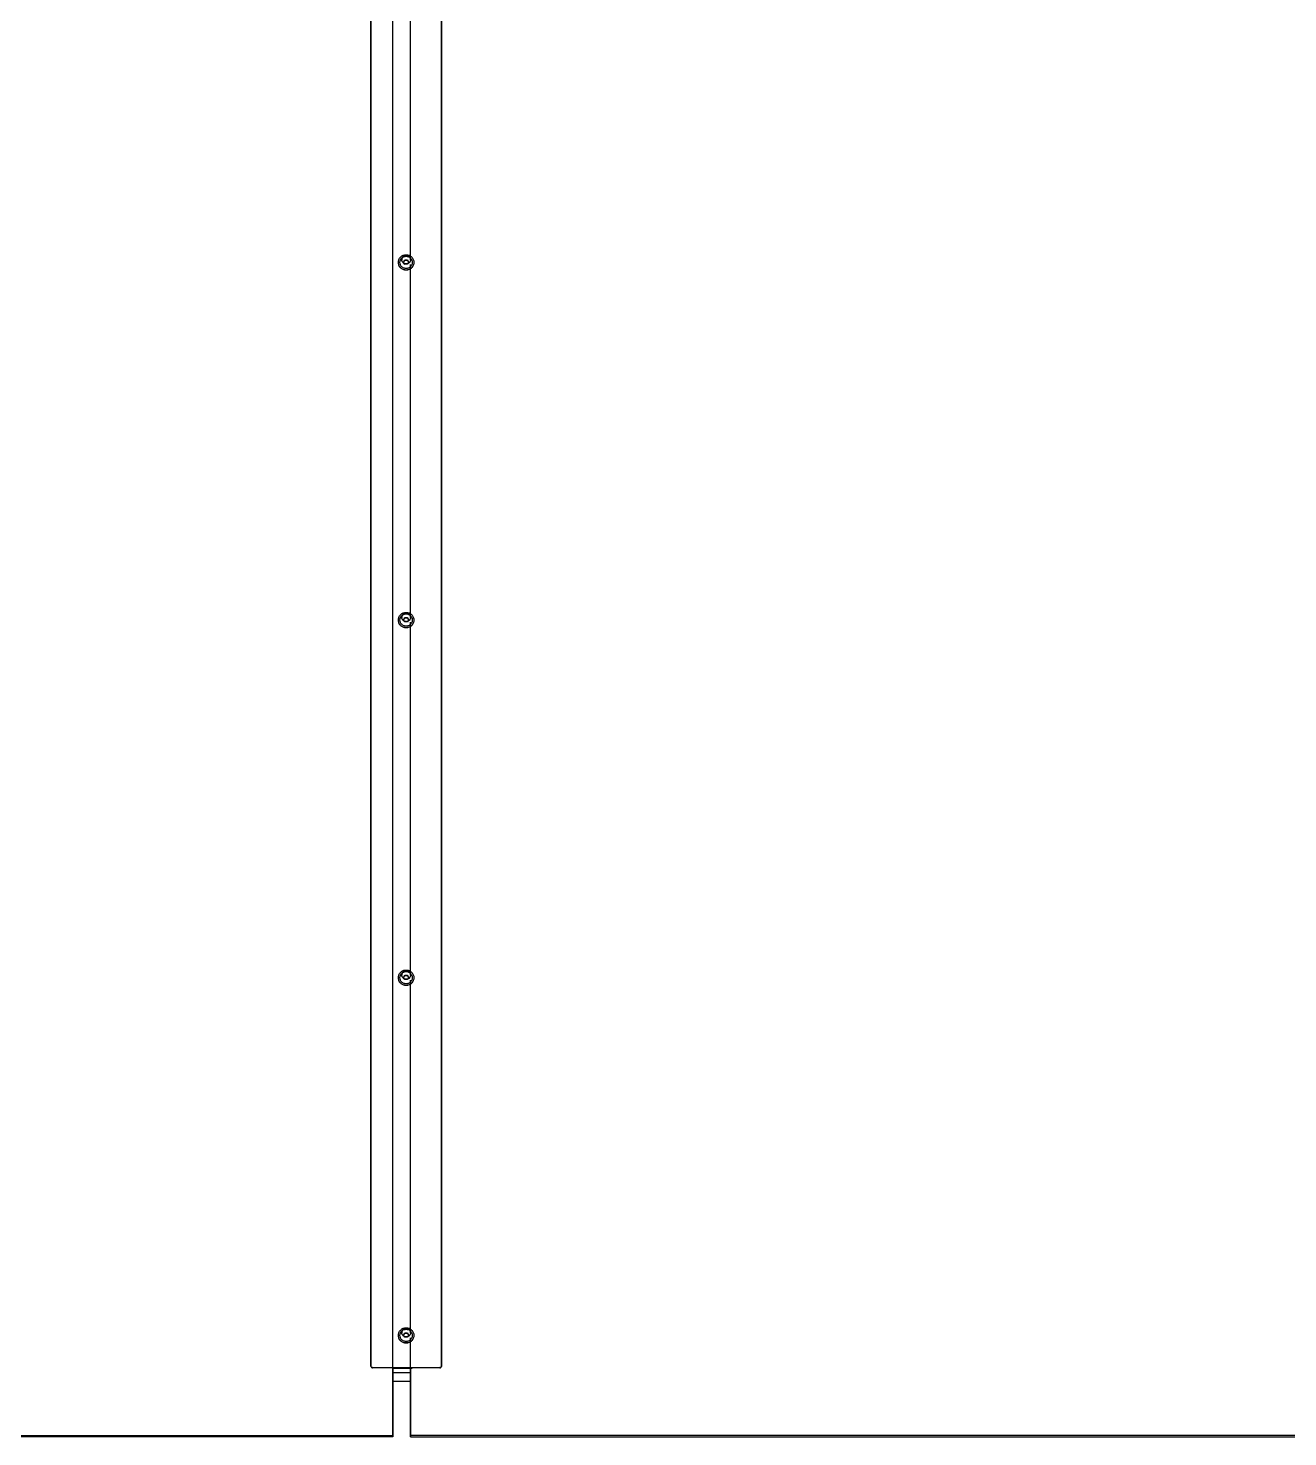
# Model space of a CAD drawing. Header units: millimetres. Extents: x 3109 to 13995, y 24552 to 39949.
# Drawn here: x 9439 to 10866, y 28850 to 30445 of the extents above; entities that cross this region are included whole.
import ezdxf

# ---------------------------------------------------------------- set-up
doc = ezdxf.new("R2010")
doc.units = ezdxf.units.MM
doc.header["$LTSCALE"] = 3
doc.layers.add('DomyÅ›lny', color=7, linetype='Continuous')

msp = doc.modelspace()

# ---------------------------------------------------------------- linework, layer by layer
at = {"layer": 'DomyÅ›lny'}
for p, q in [((9851.8, 28851.3), (9851.8, 31475.5)), ((9826.9, 31435.7), (9826.9, 28930.3)), ((9826.9, 28930.1), (9826.9, 31435.4)), ((9906.9, 28930.3), (9906.9, 31435.7)), ((9906.9, 31435.4), (9906.9, 28930.1)), ((9871.8, 30182.8), (9871.8, 30582.7)), ((9861.9, 30182.7), (9861.9, 30183)), ((9864, 30179.9), (9865.4, 30182.4)), ((9865.4, 30182.4), (9868.3, 30182.4)), ((9868.3, 30182.4), (9869.7, 30179.9)), ((9871.9, 30183), (9871.9, 30182.7)), ((9865.4, 30177.4), (9864, 30179.9)), ((9871.8, 29777.6), (9871.8, 30177.5)), ((9864, 29774.9), (9865.4, 29777.3)), ((9865.4, 29777.3), (9865.4, 29777.7)), ((9865.4, 29777.3), (9868.3, 29777.3)), ((9868.3, 29777.3), (9868.3, 29777.7)), ((9868.3, 29777.3), (9869.7, 29774.9)), ((9869.7, 29774.9), (9868.3, 29772.4)), ((9871.8, 29373.5), (9871.8, 29772.3)), ((9864, 29369.8), (9865.4, 29372.3)), ((9865.4, 29372.3), (9865.4, 29372.7)), ((9865.4, 29372.3), (9868.3, 29372.3)), ((9868.3, 29372.3), (9868.3, 29372.7)), ((9868.3, 29372.3), (9869.7, 29369.8)), ((9871.8, 28968.3), (9871.8, 29367.2)), ((9864, 28964.8), (9865.4, 28967.3)), ((9865.4, 28967.3), (9868.3, 28967.3)), ((9868.3, 28967.3), (9869.7, 28964.8)), ((9869.7, 28964.8), (9869.7, 28965.2)), ((9871.8, 28851.3), (9871.8, 28962)), ((9826.9, 28930.3), (9826.9, 28930.1)), ((9828.9, 28928.3), (9904.9, 28928.3)), ((9828.9, 28928.1), (9828.9, 28928.3)), ((9904.9, 28928.1), (9828.9, 28928.1)), ((9851.3, 28927.8), (9873.5, 28927.8)), ((9851.8, 28928.3), (9851.8, 28849.9)), ((9851.8, 28922.7), (9871.8, 28922.7)), ((9871.8, 28928.3), (9871.8, 28849.9)), ((9904.9, 28928.3), (9904.9, 28928.1)), ((9906.9, 28930.1), (9906.9, 28930.3)), ((9851.8, 28912.9), (9871.8, 28912.9)), ((8767.1, 28851.3), (9851.8, 28851.3)), ((9851.8, 28849.9), (8767.1, 28849.9)), ((9851.8, 28849.9), (9851.8, 28851.3)), ((9871.8, 28849.9), (9871.8, 28851.3)), ((10956.6, 28851.3), (9871.8, 28851.3)), ((9871.8, 28849.9), (10956.6, 28849.9))]:
    msp.add_line(p, q, dxfattribs=at)
for points in [[(9866.8, 30188.5, 0), (9867.6, 30188.5, 0), (9868.4, 30188.4, 0), (9869.3, 30188.2, 0), (9870.1, 30187.9, 0), (9870.9, 30187.6, 0), (9871.6, 30187.1, 0), (9872.4, 30186.6, 0), (9873, 30186, 0), (9873.6, 30185.3, 0), (9874.2, 30184.6, 0), (9874.6, 30183.9, 0), (9875, 30183.1, 0), (9875.3, 30182.3, 0), (9875.5, 30181.5, 0), (9875.6, 30180.7, 0), (9875.6, 30179.9, 0), (9875.6, 30179.1, 0), (9875.5, 30178.3, 0), (9875.3, 30177.5, 0), (9875, 30176.7, 0), (9874.6, 30175.9, 0), (9874.2, 30175.1, 0), (9873.6, 30174.4, 0), (9873, 30173.7, 0), (9872.4, 30173.1, 0), (9871.6, 30172.6, 0), (9870.9, 30172.2, 0), (9870.1, 30171.8, 0), (9869.3, 30171.5, 0), (9868.4, 30171.4, 0), (9867.6, 30171.2, 0), (9866.8, 30171.2, 0), (9866.1, 30171.2, 0), (9865.3, 30171.4, 0), (9864.4, 30171.5, 0), (9863.6, 30171.8, 0), (9862.8, 30172.2, 0), (9862.1, 30172.6, 0), (9861.3, 30173.1, 0), (9860.7, 30173.7, 0), (9860.1, 30174.4, 0), (9859.5, 30175.1, 0), (9859.1, 30175.9, 0), (9858.7, 30176.7, 0), (9858.4, 30177.5, 0), (9858.2, 30178.3, 0), (9858.1, 30179.1, 0), (9858.1, 30179.9, 0), (9858.1, 30180.7, 0), (9858.2, 30181.5, 0), (9858.4, 30182.3, 0), (9858.7, 30183.1, 0), (9859.1, 30183.9, 0), (9859.5, 30184.6, 0), (9860.1, 30185.3, 0), (9860.7, 30186, 0), (9861.3, 30186.6, 0), (9862.1, 30187.1, 0), (9862.8, 30187.6, 0), (9863.6, 30187.9, 0), (9864.4, 30188.2, 0), (9865.3, 30188.4, 0), (9866.1, 30188.5, 0)], [(9866.8, 30186.8, 0), (9867.5, 30186.8, 0), (9868.1, 30186.7, 0), (9868.8, 30186.5, 0), (9869.4, 30186.3, 0), (9870.1, 30186, 0), (9870.7, 30185.7, 0), (9871.3, 30185.3, 0), (9871.8, 30184.8, 0), (9872.3, 30184.2, 0), (9872.7, 30183.7, 0), (9873.1, 30183.1, 0), (9873.4, 30182.4, 0), (9873.6, 30181.8, 0), (9873.7, 30181.1, 0), (9873.8, 30180.5, 0), (9873.8, 30179.9, 0), (9873.8, 30179.3, 0), (9873.7, 30178.6, 0), (9873.6, 30178, 0), (9873.4, 30177.3, 0), (9873.1, 30176.7, 0), (9872.7, 30176.1, 0), (9872.3, 30175.5, 0), (9871.8, 30175, 0), (9871.3, 30174.5, 0), (9870.7, 30174.1, 0), (9870.1, 30173.7, 0), (9869.4, 30173.4, 0), (9868.8, 30173.2, 0), (9868.1, 30173.1, 0), (9867.5, 30173, 0), (9866.8, 30172.9, 0), (9866.2, 30173, 0), (9865.6, 30173.1, 0), (9864.9, 30173.2, 0), (9864.3, 30173.4, 0), (9863.6, 30173.7, 0), (9863, 30174.1, 0), (9862.4, 30174.5, 0), (9861.9, 30175, 0), (9861.4, 30175.5, 0), (9861, 30176.1, 0), (9860.6, 30176.7, 0), (9860.3, 30177.3, 0), (9860.1, 30178, 0), (9860, 30178.6, 0), (9859.9, 30179.3, 0), (9859.8, 30179.9, 0), (9859.9, 30180.5, 0), (9860, 30181.1, 0), (9860.1, 30181.8, 0), (9860.3, 30182.4, 0), (9860.6, 30183.1, 0), (9861, 30183.7, 0), (9861.4, 30184.2, 0), (9861.9, 30184.8, 0), (9862.4, 30185.3, 0), (9863, 30185.7, 0), (9863.6, 30186, 0), (9864.3, 30186.3, 0), (9864.9, 30186.5, 0), (9865.6, 30186.7, 0), (9866.2, 30186.8, 0)], [(9866.8, 29783.5, 0), (9867.6, 29783.5, 0), (9868.4, 29783.4, 0), (9869.3, 29783.2, 0), (9870.1, 29782.9, 0), (9870.9, 29782.6, 0), (9871.6, 29782.1, 0), (9872.4, 29781.6, 0), (9873, 29781, 0), (9873.6, 29780.3, 0), (9874.2, 29779.6, 0), (9874.6, 29778.8, 0), (9875, 29778, 0), (9875.3, 29777.2, 0), (9875.5, 29776.4, 0), (9875.6, 29775.6, 0), (9875.6, 29774.9, 0), (9875.6, 29774.1, 0), (9875.5, 29773.3, 0), (9875.3, 29772.5, 0), (9875, 29771.7, 0), (9874.6, 29770.9, 0), (9874.2, 29770.1, 0), (9873.6, 29769.4, 0), (9873, 29768.7, 0), (9872.4, 29768.1, 0), (9871.6, 29767.6, 0), (9870.9, 29767.2, 0), (9870.1, 29766.8, 0), (9869.3, 29766.5, 0), (9868.4, 29766.3, 0), (9867.6, 29766.2, 0), (9866.8, 29766.2, 0), (9866.1, 29766.2, 0), (9865.3, 29766.3, 0), (9864.4, 29766.5, 0), (9863.6, 29766.8, 0), (9862.8, 29767.2, 0), (9862.1, 29767.6, 0), (9861.3, 29768.1, 0), (9860.7, 29768.7, 0), (9860.1, 29769.4, 0), (9859.5, 29770.1, 0), (9859.1, 29770.9, 0), (9858.7, 29771.7, 0), (9858.4, 29772.5, 0), (9858.2, 29773.3, 0), (9858.1, 29774.1, 0), (9858.1, 29774.9, 0), (9858.1, 29775.6, 0), (9858.2, 29776.4, 0), (9858.4, 29777.2, 0), (9858.7, 29778, 0), (9859.1, 29778.8, 0), (9859.5, 29779.6, 0), (9860.1, 29780.3, 0), (9860.7, 29781, 0), (9861.3, 29781.6, 0), (9862.1, 29782.1, 0), (9862.8, 29782.6, 0), (9863.6, 29782.9, 0), (9864.4, 29783.2, 0), (9865.3, 29783.4, 0), (9866.1, 29783.5, 0)], [(9866.8, 29781.8, 0), (9867.5, 29781.8, 0), (9868.1, 29781.7, 0), (9868.8, 29781.5, 0), (9869.4, 29781.3, 0), (9870.1, 29781, 0), (9870.7, 29780.7, 0), (9871.3, 29780.2, 0), (9871.8, 29779.8, 0), (9872.3, 29779.2, 0), (9872.7, 29778.6, 0), (9873.1, 29778, 0), (9873.4, 29777.4, 0), (9873.6, 29776.8, 0), (9873.7, 29776.1, 0), (9873.8, 29775.5, 0), (9873.8, 29774.9, 0), (9873.8, 29774.2, 0), (9873.7, 29773.6, 0), (9873.6, 29772.9, 0), (9873.4, 29772.3, 0), (9873.1, 29771.7, 0), (9872.7, 29771.1, 0), (9872.3, 29770.5, 0), (9871.8, 29770, 0), (9871.3, 29769.5, 0), (9870.7, 29769.1, 0), (9870.1, 29768.7, 0), (9869.4, 29768.4, 0), (9868.8, 29768.2, 0), (9868.1, 29768, 0), (9867.5, 29768, 0), (9866.8, 29767.9, 0), (9866.2, 29768, 0), (9865.6, 29768, 0), (9864.9, 29768.2, 0), (9864.3, 29768.4, 0), (9863.6, 29768.7, 0), (9863, 29769.1, 0), (9862.4, 29769.5, 0), (9861.9, 29770, 0), (9861.4, 29770.5, 0), (9861, 29771.1, 0), (9860.6, 29771.7, 0), (9860.3, 29772.3, 0), (9860.1, 29772.9, 0), (9860, 29773.6, 0), (9859.9, 29774.2, 0), (9859.8, 29774.9, 0), (9859.9, 29775.5, 0), (9860, 29776.1, 0), (9860.1, 29776.8, 0), (9860.3, 29777.4, 0), (9860.6, 29778, 0), (9861, 29778.6, 0), (9861.4, 29779.2, 0), (9861.9, 29779.8, 0), (9862.4, 29780.2, 0), (9863, 29780.7, 0), (9863.6, 29781, 0), (9864.3, 29781.3, 0), (9864.9, 29781.5, 0), (9865.6, 29781.7, 0), (9866.2, 29781.8, 0)], [(9866.8, 29378.5, 0), (9867.6, 29378.5, 0), (9868.4, 29378.4, 0), (9869.3, 29378.2, 0), (9870.1, 29377.9, 0), (9870.9, 29377.5, 0), (9871.6, 29377.1, 0), (9872.4, 29376.6, 0), (9873, 29376, 0), (9873.6, 29375.3, 0), (9874.2, 29374.6, 0), (9874.6, 29373.8, 0), (9875, 29373, 0), (9875.3, 29372.2, 0), (9875.5, 29371.4, 0), (9875.6, 29370.6, 0), (9875.6, 29369.8, 0), (9875.6, 29369.1, 0), (9875.5, 29368.3, 0), (9875.3, 29367.5, 0), (9875, 29366.6, 0), (9874.6, 29365.9, 0), (9874.2, 29365.1, 0), (9873.6, 29364.4, 0), (9873, 29363.7, 0), (9872.4, 29363.1, 0), (9871.6, 29362.6, 0), (9870.9, 29362.1, 0), (9870.1, 29361.8, 0), (9869.3, 29361.5, 0), (9868.4, 29361.3, 0), (9867.6, 29361.2, 0), (9866.8, 29361.2, 0), (9866.1, 29361.2, 0), (9865.3, 29361.3, 0), (9864.4, 29361.5, 0), (9863.6, 29361.8, 0), (9862.8, 29362.1, 0), (9862.1, 29362.6, 0), (9861.3, 29363.1, 0), (9860.7, 29363.7, 0), (9860.1, 29364.4, 0), (9859.5, 29365.1, 0), (9859.1, 29365.9, 0), (9858.7, 29366.6, 0), (9858.4, 29367.5, 0), (9858.2, 29368.3, 0), (9858.1, 29369.1, 0), (9858.1, 29369.8, 0), (9858.1, 29370.6, 0), (9858.2, 29371.4, 0), (9858.4, 29372.2, 0), (9858.7, 29373, 0), (9859.1, 29373.8, 0), (9859.5, 29374.6, 0), (9860.1, 29375.3, 0), (9860.7, 29376, 0), (9861.3, 29376.6, 0), (9862.1, 29377.1, 0), (9862.8, 29377.5, 0), (9863.6, 29377.9, 0), (9864.4, 29378.2, 0), (9865.3, 29378.4, 0), (9866.1, 29378.5, 0)], [(9866.8, 29376.8, 0), (9867.5, 29376.7, 0), (9868.1, 29376.7, 0), (9868.8, 29376.5, 0), (9869.4, 29376.3, 0), (9870.1, 29376, 0), (9870.7, 29375.6, 0), (9871.3, 29375.2, 0), (9871.8, 29374.7, 0), (9872.3, 29374.2, 0), (9872.7, 29373.6, 0), (9873.1, 29373, 0), (9873.4, 29372.4, 0), (9873.6, 29371.7, 0), (9873.7, 29371.1, 0), (9873.8, 29370.5, 0), (9873.8, 29369.8, 0), (9873.8, 29369.2, 0), (9873.7, 29368.6, 0), (9873.6, 29367.9, 0), (9873.4, 29367.3, 0), (9873.1, 29366.7, 0), (9872.7, 29366, 0), (9872.3, 29365.5, 0), (9871.8, 29364.9, 0), (9871.3, 29364.5, 0), (9870.7, 29364, 0), (9870.1, 29363.7, 0), (9869.4, 29363.4, 0), (9868.8, 29363.2, 0), (9868.1, 29363, 0), (9867.5, 29362.9, 0), (9866.8, 29362.9, 0), (9866.2, 29362.9, 0), (9865.6, 29363, 0), (9864.9, 29363.2, 0), (9864.3, 29363.4, 0), (9863.6, 29363.7, 0), (9863, 29364, 0), (9862.4, 29364.5, 0), (9861.9, 29364.9, 0), (9861.4, 29365.5, 0), (9861, 29366, 0), (9860.6, 29366.7, 0), (9860.3, 29367.3, 0), (9860.1, 29367.9, 0), (9860, 29368.6, 0), (9859.9, 29369.2, 0), (9859.8, 29369.8, 0), (9859.9, 29370.5, 0), (9860, 29371.1, 0), (9860.1, 29371.7, 0), (9860.3, 29372.4, 0), (9860.6, 29373, 0), (9861, 29373.6, 0), (9861.4, 29374.2, 0), (9861.9, 29374.7, 0), (9862.4, 29375.2, 0), (9863, 29375.6, 0), (9863.6, 29376, 0), (9864.3, 29376.3, 0), (9864.9, 29376.5, 0), (9865.6, 29376.7, 0), (9866.2, 29376.7, 0)], [(9866.8, 28973.5, 0), (9867.6, 28973.4, 0), (9868.4, 28973.3, 0), (9869.3, 28973.1, 0), (9870.1, 28972.9, 0), (9870.9, 28972.5, 0), (9871.6, 28972.1, 0), (9872.4, 28971.5, 0), (9873, 28970.9, 0), (9873.6, 28970.3, 0), (9874.2, 28969.6, 0), (9874.6, 28968.8, 0), (9875, 28968, 0), (9875.3, 28967.2, 0), (9875.5, 28966.4, 0), (9875.6, 28965.6, 0), (9875.6, 28964.8, 0), (9875.6, 28964, 0), (9875.5, 28963.2, 0), (9875.3, 28962.4, 0), (9875, 28961.6, 0), (9874.6, 28960.8, 0), (9874.2, 28960.1, 0), (9873.6, 28959.4, 0), (9873, 28958.7, 0), (9872.4, 28958.1, 0), (9871.6, 28957.6, 0), (9870.9, 28957.1, 0), (9870.1, 28956.8, 0), (9869.3, 28956.5, 0), (9868.4, 28956.3, 0), (9867.6, 28956.2, 0), (9866.8, 28956.2, 0), (9866.1, 28956.2, 0), (9865.3, 28956.3, 0), (9864.4, 28956.5, 0), (9863.6, 28956.8, 0), (9862.8, 28957.1, 0), (9862.1, 28957.6, 0), (9861.3, 28958.1, 0), (9860.7, 28958.7, 0), (9860.1, 28959.4, 0), (9859.5, 28960.1, 0), (9859.1, 28960.8, 0), (9858.7, 28961.6, 0), (9858.4, 28962.4, 0), (9858.2, 28963.2, 0), (9858.1, 28964, 0), (9858.1, 28964.8, 0), (9858.1, 28965.6, 0), (9858.2, 28966.4, 0), (9858.4, 28967.2, 0), (9858.7, 28968, 0), (9859.1, 28968.8, 0), (9859.5, 28969.6, 0), (9860.1, 28970.3, 0), (9860.7, 28970.9, 0), (9861.3, 28971.5, 0), (9862.1, 28972.1, 0), (9862.8, 28972.5, 0), (9863.6, 28972.9, 0), (9864.4, 28973.1, 0), (9865.3, 28973.3, 0), (9866.1, 28973.4, 0)], [(9866.8, 28971.7, 0), (9867.5, 28971.7, 0), (9868.1, 28971.6, 0), (9868.8, 28971.5, 0), (9869.4, 28971.3, 0), (9870.1, 28971, 0), (9870.7, 28970.6, 0), (9871.3, 28970.2, 0), (9871.8, 28969.7, 0), (9872.3, 28969.2, 0), (9872.7, 28968.6, 0), (9873.1, 28968, 0), (9873.4, 28967.4, 0), (9873.6, 28966.7, 0), (9873.7, 28966.1, 0), (9873.8, 28965.4, 0), (9873.8, 28964.8, 0), (9873.8, 28964.2, 0), (9873.7, 28963.6, 0), (9873.6, 28962.9, 0), (9873.4, 28962.3, 0), (9873.1, 28961.6, 0), (9872.7, 28961, 0), (9872.3, 28960.4, 0), (9871.8, 28959.9, 0), (9871.3, 28959.4, 0), (9870.7, 28959, 0), (9870.1, 28958.7, 0), (9869.4, 28958.4, 0), (9868.8, 28958.2, 0), (9868.1, 28958, 0), (9867.5, 28957.9, 0), (9866.8, 28957.9, 0), (9866.2, 28957.9, 0), (9865.6, 28958, 0), (9864.9, 28958.2, 0), (9864.3, 28958.4, 0), (9863.6, 28958.7, 0), (9863, 28959, 0), (9862.4, 28959.4, 0), (9861.9, 28959.9, 0), (9861.4, 28960.4, 0), (9861, 28961, 0), (9860.6, 28961.6, 0), (9860.3, 28962.3, 0), (9860.1, 28962.9, 0), (9860, 28963.6, 0), (9859.9, 28964.2, 0), (9859.8, 28964.8, 0), (9859.9, 28965.4, 0), (9860, 28966.1, 0), (9860.1, 28966.7, 0), (9860.3, 28967.4, 0), (9860.6, 28968, 0), (9861, 28968.6, 0), (9861.4, 28969.2, 0), (9861.9, 28969.7, 0), (9862.4, 28970.2, 0), (9863, 28970.6, 0), (9863.6, 28971, 0), (9864.3, 28971.3, 0), (9864.9, 28971.5, 0), (9865.6, 28971.6, 0), (9866.2, 28971.7, 0)]]:
    msp.add_polyline3d(points, close=True, dxfattribs=at)
for points in [[(9866.9, 30178.1, 0), (9866.5, 30178.1, 0), (9866, 30178.1, 0), (9865.5, 30178.3, 0), (9865.1, 30178.4, 0), (9864.6, 30178.6, 0), (9864.2, 30178.9, 0), (9863.8, 30179.2, 0), (9863.4, 30179.5, 0), (9863, 30179.9, 0), (9862.7, 30180.3, 0), (9862.5, 30180.7, 0), (9862.3, 30181.2, 0), (9862.1, 30181.7, 0), (9862, 30182.1, 0), (9861.9, 30182.6, 0), (9861.9, 30183, 0), (9861.9, 30183.5, 0), (9862, 30183.9, 0), (9862.1, 30184.4, 0), (9862.3, 30184.8, 0), (9862.5, 30185.3, 0), (9862.7, 30185.7, 0), (9863, 30186.1, 0), (9863.4, 30186.5, 0), (9863.8, 30186.9, 0), (9864.2, 30187.2, 0), (9864.6, 30187.4, 0), (9865.1, 30187.6, 0), (9865.5, 30187.8, 0), (9866, 30187.9, 0), (9866.5, 30187.9, 0), (9866.9, 30188, 0)], [(9866.9, 30187.7, 0), (9866.5, 30187.7, 0), (9866, 30187.6, 0), (9865.5, 30187.5, 0), (9865.1, 30187.3, 0), (9864.6, 30187.1, 0), (9864.2, 30186.9, 0), (9863.8, 30186.6, 0), (9863.4, 30186.2, 0), (9863, 30185.9, 0), (9862.7, 30185.4, 0), (9862.5, 30185, 0), (9862.3, 30184.6, 0), (9862.1, 30184.1, 0), (9862, 30183.6, 0), (9861.9, 30183.2, 0), (9861.9, 30182.7, 0)], [(9864, 30180.2, 0), (9865.4, 30182.7, 0)], [(9865.4, 30177.8, 0), (9864, 30180.2, 0)], [(9865.4, 30182.7, 0), (9868.3, 30182.7, 0)], [(9866.9, 30188, 0), (9867.4, 30187.9, 0), (9867.8, 30187.9, 0), (9868.3, 30187.8, 0), (9868.8, 30187.6, 0), (9869.2, 30187.4, 0), (9869.7, 30187.2, 0), (9870.1, 30186.9, 0), (9870.5, 30186.5, 0), (9870.8, 30186.1, 0), (9871.1, 30185.7, 0), (9871.4, 30185.3, 0), (9871.6, 30184.8, 0), (9871.7, 30184.4, 0), (9871.8, 30183.9, 0), (9871.9, 30183.5, 0), (9871.9, 30183, 0), (9871.9, 30182.6, 0), (9871.8, 30182.1, 0), (9871.7, 30181.7, 0), (9871.6, 30181.2, 0), (9871.4, 30180.7, 0), (9871.1, 30180.3, 0), (9870.8, 30179.9, 0), (9870.5, 30179.5, 0), (9870.1, 30179.2, 0), (9869.7, 30178.9, 0), (9869.2, 30178.6, 0), (9868.8, 30178.4, 0), (9868.3, 30178.3, 0), (9867.8, 30178.1, 0), (9867.4, 30178.1, 0), (9866.9, 30178.1, 0)], [(9871.9, 30182.7, 0), (9871.9, 30183.2, 0), (9871.8, 30183.6, 0), (9871.7, 30184.1, 0), (9871.6, 30184.6, 0), (9871.4, 30185, 0), (9871.1, 30185.4, 0), (9870.8, 30185.9, 0), (9870.5, 30186.2, 0), (9870.1, 30186.6, 0), (9869.7, 30186.9, 0), (9869.2, 30187.1, 0), (9868.8, 30187.3, 0), (9868.3, 30187.5, 0), (9867.8, 30187.6, 0), (9867.4, 30187.7, 0), (9866.9, 30187.7, 0)], [(9868.3, 30182.7, 0), (9869.7, 30180.2, 0)], [(9869.7, 30180.2, 0), (9868.3, 30177.8, 0)], [(9875.6, 30179.7, 0), (9875.6, 30178.9, 0), (9875.5, 30178.1, 0), (9875.3, 30177.3, 0), (9875, 30176.5, 0), (9874.6, 30175.7, 0), (9874.2, 30175, 0), (9873.6, 30174.2, 0), (9873, 30173.6, 0), (9872.4, 30173, 0), (9871.6, 30172.5, 0), (9870.9, 30172, 0), (9870.1, 30171.7, 0), (9869.3, 30171.4, 0), (9868.4, 30171.2, 0), (9867.6, 30171.1, 0), (9866.8, 30171, 0), (9866.1, 30171.1, 0), (9865.3, 30171.2, 0), (9864.4, 30171.4, 0), (9863.6, 30171.7, 0), (9862.8, 30172, 0), (9862.1, 30172.5, 0), (9861.3, 30173, 0), (9860.7, 30173.6, 0), (9860.1, 30174.2, 0), (9859.5, 30175, 0), (9859.1, 30175.7, 0), (9858.7, 30176.5, 0), (9858.4, 30177.3, 0), (9858.2, 30178.1, 0), (9858.1, 30178.9, 0), (9858.1, 30179.7, 0)], [(9868.3, 30177.8, 0), (9865.4, 30177.8, 0)], [(9866.9, 29773, 0), (9866.5, 29773.1, 0), (9866, 29773.1, 0), (9865.5, 29773.2, 0), (9865.1, 29773.4, 0), (9864.6, 29773.6, 0), (9864.2, 29773.9, 0), (9863.8, 29774.2, 0), (9863.4, 29774.5, 0), (9863, 29774.9, 0), (9862.7, 29775.3, 0), (9862.5, 29775.7, 0), (9862.3, 29776.2, 0), (9862.1, 29776.6, 0), (9862, 29777.1, 0), (9861.9, 29777.6, 0), (9861.9, 29778, 0), (9861.9, 29778.4, 0), (9862, 29778.9, 0), (9862.1, 29779.4, 0), (9862.3, 29779.8, 0), (9862.5, 29780.3, 0), (9862.7, 29780.7, 0), (9863, 29781.1, 0), (9863.4, 29781.5, 0), (9863.8, 29781.8, 0), (9864.2, 29782.1, 0), (9864.6, 29782.4, 0), (9865.1, 29782.6, 0), (9865.5, 29782.8, 0), (9866, 29782.9, 0), (9866.5, 29782.9, 0), (9866.9, 29783, 0)], [(9866.9, 29782.7, 0), (9866.5, 29782.7, 0), (9866, 29782.6, 0), (9865.5, 29782.5, 0), (9865.1, 29782.3, 0), (9864.6, 29782.1, 0), (9864.2, 29781.9, 0), (9863.8, 29781.6, 0), (9863.4, 29781.2, 0), (9863, 29780.8, 0), (9862.7, 29780.4, 0), (9862.5, 29780, 0), (9862.3, 29779.5, 0), (9862.1, 29779.1, 0), (9862, 29778.6, 0), (9861.9, 29778.2, 0), (9861.9, 29777.7, 0)], [(9866.9, 29783, 0), (9867.4, 29782.9, 0), (9867.8, 29782.9, 0), (9868.3, 29782.8, 0), (9868.8, 29782.6, 0), (9869.2, 29782.4, 0), (9869.7, 29782.1, 0), (9870.1, 29781.8, 0), (9870.5, 29781.5, 0), (9870.8, 29781.1, 0), (9871.1, 29780.7, 0), (9871.4, 29780.3, 0), (9871.6, 29779.8, 0), (9871.7, 29779.4, 0), (9871.8, 29778.9, 0), (9871.9, 29778.4, 0), (9871.9, 29778, 0), (9871.9, 29777.6, 0), (9871.8, 29777.1, 0), (9871.7, 29776.6, 0), (9871.6, 29776.2, 0), (9871.4, 29775.7, 0), (9871.1, 29775.3, 0), (9870.8, 29774.9, 0), (9870.5, 29774.5, 0), (9870.1, 29774.2, 0), (9869.7, 29773.9, 0), (9869.2, 29773.6, 0), (9868.8, 29773.4, 0), (9868.3, 29773.2, 0), (9867.8, 29773.1, 0), (9867.4, 29773.1, 0), (9866.9, 29773, 0)], [(9871.9, 29777.7, 0), (9871.9, 29778.2, 0), (9871.8, 29778.6, 0), (9871.7, 29779.1, 0), (9871.6, 29779.5, 0), (9871.4, 29780, 0), (9871.1, 29780.4, 0), (9870.8, 29780.8, 0), (9870.5, 29781.2, 0), (9870.1, 29781.6, 0), (9869.7, 29781.9, 0), (9869.2, 29782.1, 0), (9868.8, 29782.3, 0), (9868.3, 29782.5, 0), (9867.8, 29782.6, 0), (9867.4, 29782.7, 0), (9866.9, 29782.7, 0)], [(9875.6, 29774.7, 0), (9875.6, 29773.9, 0), (9875.5, 29773.1, 0), (9875.3, 29772.3, 0), (9875, 29771.5, 0), (9874.6, 29770.7, 0), (9874.2, 29769.9, 0), (9873.6, 29769.2, 0), (9873, 29768.6, 0), (9872.4, 29768, 0), (9871.6, 29767.4, 0), (9870.9, 29767, 0), (9870.1, 29766.6, 0), (9869.3, 29766.4, 0), (9868.4, 29766.2, 0), (9867.6, 29766.1, 0), (9866.8, 29766, 0), (9866.1, 29766.1, 0), (9865.3, 29766.2, 0), (9864.4, 29766.4, 0), (9863.6, 29766.6, 0), (9862.8, 29767, 0), (9862.1, 29767.4, 0), (9861.3, 29768, 0), (9860.7, 29768.6, 0), (9860.1, 29769.2, 0), (9859.5, 29769.9, 0), (9859.1, 29770.7, 0), (9858.7, 29771.5, 0), (9858.4, 29772.3, 0), (9858.2, 29773.1, 0), (9858.1, 29773.9, 0), (9858.1, 29774.7, 0)], [(9864, 29775.2, 0), (9865.4, 29777.7, 0)], [(9865.4, 29772.7, 0), (9864, 29775.2, 0)], [(9865.4, 29777.7, 0), (9868.3, 29777.7, 0)], [(9868.3, 29772.7, 0), (9865.4, 29772.7, 0)], [(9868.3, 29777.7, 0), (9869.7, 29775.2, 0)], [(9869.7, 29775.2, 0), (9868.3, 29772.7, 0)], [(9875.6, 29369.7, 0), (9875.6, 29368.9, 0), (9875.5, 29368.1, 0), (9875.3, 29367.3, 0), (9875, 29366.5, 0), (9874.6, 29365.7, 0), (9874.2, 29364.9, 0), (9873.6, 29364.2, 0), (9873, 29363.5, 0), (9872.4, 29362.9, 0), (9871.6, 29362.4, 0), (9870.9, 29362, 0), (9870.1, 29361.6, 0), (9869.3, 29361.3, 0), (9868.4, 29361.1, 0), (9867.6, 29361, 0), (9866.8, 29361, 0), (9866.1, 29361, 0), (9865.3, 29361.1, 0), (9864.4, 29361.3, 0), (9863.6, 29361.6, 0), (9862.8, 29362, 0), (9862.1, 29362.4, 0), (9861.3, 29362.9, 0), (9860.7, 29363.5, 0), (9860.1, 29364.2, 0), (9859.5, 29364.9, 0), (9859.1, 29365.7, 0), (9858.7, 29366.5, 0), (9858.4, 29367.3, 0), (9858.2, 29368.1, 0), (9858.1, 29368.9, 0), (9858.1, 29369.7, 0)], [(9866.9, 29368, 0), (9866.5, 29368, 0), (9866, 29368.1, 0), (9865.5, 29368.2, 0), (9865.1, 29368.4, 0), (9864.6, 29368.6, 0), (9864.2, 29368.8, 0), (9863.8, 29369.1, 0), (9863.4, 29369.5, 0), (9863, 29369.9, 0), (9862.7, 29370.3, 0), (9862.5, 29370.7, 0), (9862.3, 29371.2, 0), (9862.1, 29371.6, 0), (9862, 29372.1, 0), (9861.9, 29372.5, 0), (9861.9, 29373, 0), (9861.9, 29373.4, 0), (9862, 29373.9, 0), (9862.1, 29374.3, 0), (9862.3, 29374.8, 0), (9862.5, 29375.3, 0), (9862.7, 29375.7, 0), (9863, 29376.1, 0), (9863.4, 29376.5, 0), (9863.8, 29376.8, 0), (9864.2, 29377.1, 0), (9864.6, 29377.4, 0), (9865.1, 29377.6, 0), (9865.5, 29377.7, 0), (9866, 29377.8, 0), (9866.5, 29377.9, 0), (9866.9, 29377.9, 0)], [(9866.9, 29377.7, 0), (9866.5, 29377.6, 0), (9866, 29377.6, 0), (9865.5, 29377.5, 0), (9865.1, 29377.3, 0), (9864.6, 29377.1, 0), (9864.2, 29376.8, 0), (9863.8, 29376.5, 0), (9863.4, 29376.2, 0), (9863, 29375.8, 0), (9862.7, 29375.4, 0), (9862.5, 29375, 0), (9862.3, 29374.5, 0), (9862.1, 29374.1, 0), (9862, 29373.6, 0), (9861.9, 29373.1, 0), (9861.9, 29372.7, 0)], [(9864, 29370.2, 0), (9865.4, 29372.7, 0)], [(9865.4, 29367.7, 0), (9864, 29370.2, 0)], [(9865.4, 29372.7, 0), (9868.3, 29372.7, 0)], [(9868.3, 29367.7, 0), (9865.4, 29367.7, 0)], [(9866.9, 29377.9, 0), (9867.4, 29377.9, 0), (9867.8, 29377.8, 0), (9868.3, 29377.7, 0), (9868.8, 29377.6, 0), (9869.2, 29377.4, 0), (9869.7, 29377.1, 0), (9870.1, 29376.8, 0), (9870.5, 29376.5, 0), (9870.8, 29376.1, 0), (9871.1, 29375.7, 0), (9871.4, 29375.3, 0), (9871.6, 29374.8, 0), (9871.7, 29374.3, 0), (9871.8, 29373.9, 0), (9871.9, 29373.4, 0), (9871.9, 29373, 0), (9871.9, 29372.5, 0), (9871.8, 29372.1, 0), (9871.7, 29371.6, 0), (9871.6, 29371.2, 0), (9871.4, 29370.7, 0), (9871.1, 29370.3, 0), (9870.8, 29369.9, 0), (9870.5, 29369.5, 0), (9870.1, 29369.1, 0), (9869.7, 29368.8, 0), (9869.2, 29368.6, 0), (9868.8, 29368.4, 0), (9868.3, 29368.2, 0), (9867.8, 29368.1, 0), (9867.4, 29368, 0), (9866.9, 29368, 0)], [(9871.9, 29372.7, 0), (9871.9, 29373.1, 0), (9871.8, 29373.6, 0), (9871.7, 29374.1, 0), (9871.6, 29374.5, 0), (9871.4, 29375, 0), (9871.1, 29375.4, 0), (9870.8, 29375.8, 0), (9870.5, 29376.2, 0), (9870.1, 29376.5, 0), (9869.7, 29376.8, 0), (9869.2, 29377.1, 0), (9868.8, 29377.3, 0), (9868.3, 29377.5, 0), (9867.8, 29377.6, 0), (9867.4, 29377.6, 0), (9866.9, 29377.7, 0)], [(9868.3, 29372.7, 0), (9869.7, 29370.2, 0)], [(9869.7, 29370.2, 0), (9868.3, 29367.7, 0)], [(9866.9, 28963, 0), (9866.5, 28963, 0), (9866, 28963.1, 0), (9865.5, 28963.2, 0), (9865.1, 28963.4, 0), (9864.6, 28963.6, 0), (9864.2, 28963.8, 0), (9863.8, 28964.1, 0), (9863.4, 28964.5, 0), (9863, 28964.8, 0), (9862.7, 28965.3, 0), (9862.5, 28965.7, 0), (9862.3, 28966.1, 0), (9862.1, 28966.6, 0), (9862, 28967.1, 0), (9861.9, 28967.5, 0), (9861.9, 28968, 0), (9861.9, 28968.4, 0), (9862, 28968.9, 0), (9862.1, 28969.3, 0), (9862.3, 28969.8, 0), (9862.5, 28970.2, 0), (9862.7, 28970.7, 0), (9863, 28971.1, 0), (9863.4, 28971.5, 0), (9863.8, 28971.8, 0), (9864.2, 28972.1, 0), (9864.6, 28972.4, 0), (9865.1, 28972.6, 0), (9865.5, 28972.7, 0), (9866, 28972.8, 0), (9866.5, 28972.9, 0), (9866.9, 28972.9, 0)], [(9866.9, 28972.6, 0), (9866.5, 28972.6, 0), (9866, 28972.5, 0), (9865.5, 28972.4, 0), (9865.1, 28972.3, 0), (9864.6, 28972.1, 0), (9864.2, 28971.8, 0), (9863.8, 28971.5, 0), (9863.4, 28971.2, 0), (9863, 28970.8, 0), (9862.7, 28970.4, 0), (9862.5, 28970, 0), (9862.3, 28969.5, 0), (9862.1, 28969, 0), (9862, 28968.6, 0), (9861.9, 28968.1, 0), (9861.9, 28967.7, 0)], [(9864, 28965.2, 0), (9865.4, 28967.6, 0)], [(9865.4, 28967.6, 0), (9868.3, 28967.6, 0)], [(9866.9, 28972.9, 0), (9867.4, 28972.9, 0), (9867.8, 28972.8, 0), (9868.3, 28972.7, 0), (9868.8, 28972.6, 0), (9869.2, 28972.4, 0), (9869.7, 28972.1, 0), (9870.1, 28971.8, 0), (9870.5, 28971.5, 0), (9870.8, 28971.1, 0), (9871.1, 28970.7, 0), (9871.4, 28970.2, 0), (9871.6, 28969.8, 0), (9871.7, 28969.3, 0), (9871.8, 28968.9, 0), (9871.9, 28968.4, 0), (9871.9, 28968, 0), (9871.9, 28967.5, 0), (9871.8, 28967.1, 0), (9871.7, 28966.6, 0), (9871.6, 28966.1, 0), (9871.4, 28965.7, 0), (9871.1, 28965.3, 0), (9870.8, 28964.8, 0), (9870.5, 28964.5, 0), (9870.1, 28964.1, 0), (9869.7, 28963.8, 0), (9869.2, 28963.6, 0), (9868.8, 28963.4, 0), (9868.3, 28963.2, 0), (9867.8, 28963.1, 0), (9867.4, 28963, 0), (9866.9, 28963, 0)], [(9871.9, 28967.7, 0), (9871.9, 28968.1, 0), (9871.8, 28968.6, 0), (9871.7, 28969, 0), (9871.6, 28969.5, 0), (9871.4, 28970, 0), (9871.1, 28970.4, 0), (9870.8, 28970.8, 0), (9870.5, 28971.2, 0), (9870.1, 28971.5, 0), (9869.7, 28971.8, 0), (9869.2, 28972.1, 0), (9868.8, 28972.3, 0), (9868.3, 28972.4, 0), (9867.8, 28972.5, 0), (9867.4, 28972.6, 0), (9866.9, 28972.6, 0)], [(9868.3, 28967.6, 0), (9869.7, 28965.2, 0)], [(9875.6, 28964.6, 0), (9875.6, 28963.9, 0), (9875.5, 28963.1, 0), (9875.3, 28962.3, 0), (9875, 28961.5, 0), (9874.6, 28960.7, 0), (9874.2, 28959.9, 0), (9873.6, 28959.2, 0), (9873, 28958.5, 0), (9872.4, 28957.9, 0), (9871.6, 28957.4, 0), (9870.9, 28957, 0), (9870.1, 28956.6, 0), (9869.3, 28956.3, 0), (9868.4, 28956.1, 0), (9867.6, 28956, 0), (9866.8, 28956, 0), (9866.1, 28956, 0), (9865.3, 28956.1, 0), (9864.4, 28956.3, 0), (9863.6, 28956.6, 0), (9862.8, 28957, 0), (9862.1, 28957.4, 0), (9861.3, 28957.9, 0), (9860.7, 28958.5, 0), (9860.1, 28959.2, 0), (9859.5, 28959.9, 0), (9859.1, 28960.7, 0), (9858.7, 28961.5, 0), (9858.4, 28962.3, 0), (9858.2, 28963.1, 0), (9858.1, 28963.9, 0), (9858.1, 28964.6, 0)], [(9865.4, 28962.7, 0), (9864, 28965.2, 0)], [(9868.3, 28962.7, 0), (9865.4, 28962.7, 0)], [(9869.7, 28965.2, 0), (9868.3, 28962.7, 0)], [(9827.5, 28928.9, 0), (9827.4, 28929.1, 0), (9827.2, 28929.2, 0), (9827.1, 28929.4, 0), (9827.1, 28929.6, 0), (9827, 28929.8, 0), (9827, 28930, 0), (9826.9, 28930.2, 0), (9826.9, 28930.3, 0)], [(9826.9, 28930.1, 0), (9826.9, 28929.9, 0), (9827, 28929.7, 0), (9827, 28929.5, 0), (9827.1, 28929.3, 0), (9827.1, 28929.1, 0), (9827.2, 28929, 0), (9827.4, 28928.8, 0), (9827.5, 28928.7, 0)], [(9828.9, 28928.3, 0), (9828.7, 28928.4, 0), (9828.6, 28928.4, 0), (9828.4, 28928.4, 0), (9828.2, 28928.5, 0), (9828, 28928.6, 0), (9827.8, 28928.7, 0), (9827.7, 28928.8, 0), (9827.5, 28928.9, 0)], [(9827.5, 28928.7, 0), (9827.7, 28928.5, 0), (9827.8, 28928.4, 0), (9828, 28928.3, 0), (9828.2, 28928.2, 0), (9828.4, 28928.1, 0), (9828.6, 28928.1, 0), (9828.7, 28928.1, 0), (9828.9, 28928.1, 0)], [(9906.3, 28928.9, 0), (9906.2, 28928.8, 0), (9906, 28928.7, 0), (9905.8, 28928.6, 0), (9905.7, 28928.5, 0), (9905.5, 28928.4, 0), (9905.3, 28928.4, 0), (9905.1, 28928.4, 0), (9904.9, 28928.3, 0)], [(9904.9, 28928.1, 0), (9905.1, 28928.1, 0), (9905.3, 28928.1, 0), (9905.5, 28928.1, 0), (9905.7, 28928.2, 0), (9905.8, 28928.3, 0), (9906, 28928.4, 0), (9906.2, 28928.5, 0), (9906.3, 28928.7, 0)], [(9906.9, 28930.3, 0), (9906.9, 28930.2, 0), (9906.9, 28930, 0), (9906.8, 28929.8, 0), (9906.8, 28929.6, 0), (9906.7, 28929.4, 0), (9906.6, 28929.2, 0), (9906.5, 28929.1, 0), (9906.3, 28928.9, 0)], [(9906.3, 28928.7, 0), (9906.5, 28928.8, 0), (9906.6, 28929, 0), (9906.7, 28929.1, 0), (9906.8, 28929.3, 0), (9906.8, 28929.5, 0), (9906.9, 28929.7, 0), (9906.9, 28929.9, 0), (9906.9, 28930.1, 0)]]:
    msp.add_polyline3d(points, dxfattribs=at)

doc.saveas('drawing.dxf')
